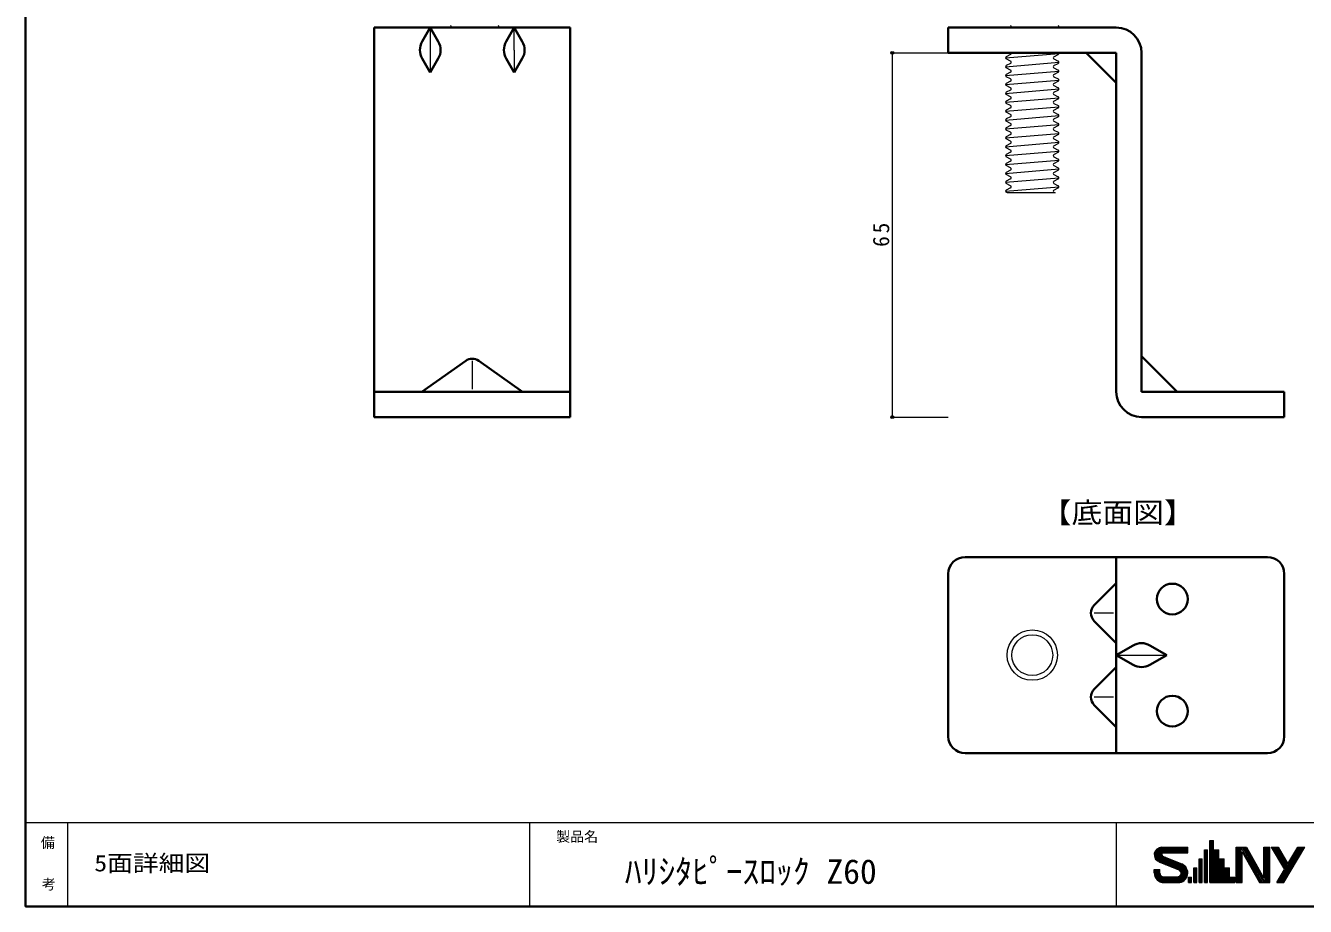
# Model space of a CAD drawing. Units: millimetres, scale not verified. Extents: x -405 to 405, y -286 to 286.
# Drawn here: x 15.5 to 244, y -286 to -128.8 of the extents above; entities that cross this region are included whole.
import ezdxf
from ezdxf.enums import TextEntityAlignment as Align

# ---------------------------------------------------------------- set-up
doc = ezdxf.new("R2010")
doc.units = ezdxf.units.MM
doc.header["$PDMODE"] = 32
doc.header["$PDSIZE"] = 0.5
for name, color, linetype, lineweight in [('1-1_本体', 7, 'Continuous', 35), ('1-2_ボルト', 4, 'Continuous', 18), ('1-8_寸法', 4, 'Continuous', 18), ('F-0_枠図面', 4, 'Continuous', 18)]:
    doc.layers.add(name, color=color, linetype=linetype, lineweight=lineweight)
doc.layers.add('F-2_文字１', color=7, linetype='Continuous')
doc.layers.add('F-3_文字２', color=7, linetype='Continuous')
doc.styles.add('ＭＳ ゴシック', font='')
doc.styles.get('ＭＳ ゴシック').set_extended_font_data('MS Gothic')

msp = doc.modelspace()

# ---------------------------------------------------------------- linework, layer by layer
at = {"layer": '1-1_本体'}
for p, q in [((77.75, -129.147), (112.75, -129.147)), ((86.307, -131.647), (87.75, -129.147)), ((89.193, -131.647), (87.75, -129.147)), ((101.307, -131.647), (102.75, -129.147)), ((104.193, -131.647), (102.75, -129.147)), ((112.75, -129.147), (112.75, -198.647)), ((210.25, -129.147), (180.25, -129.147)), ((86.307, -134.647), (87.75, -137.147)), ((89.193, -134.647), (87.75, -137.147)), ((101.307, -134.647), (102.75, -137.147)), ((104.193, -134.647), (102.75, -137.147)), ((204.886, -133.647), (210.25, -139.011)), ((210.25, -194.147), (210.25, -133.647)), ((214.75, -133.647), (214.75, -194.147)), ((94.095, -188.6), (86.25, -194.147)), ((96.405, -188.6), (104.25, -194.147)), ((214.75, -187.784), (221.114, -194.147)), ((77.75, -194.147), (112.75, -194.147)), ((240.25, -194.147), (214.75, -194.147)), ((240.25, -194.147), (240.25, -198.647)), ((214.75, -198.647), (240.25, -198.647)), ((237.25, -223.647), (183.25, -223.647)), ((210.25, -223.647), (210.25, -258.647)), ((180.25, -255.647), (180.25, -226.647)), ((206.3, -232.233), (210.25, -228.284)), ((240.25, -226.647), (240.25, -255.647)), ((206.3, -235.062), (210.25, -239.011)), ((213.25, -239.415), (210.25, -241.147)), ((216.25, -239.415), (219.25, -241.147)), ((213.25, -242.88), (210.25, -241.147)), ((216.25, -242.88), (219.25, -241.147)), ((206.3, -247.233), (210.25, -243.284)), ((206.3, -250.062), (210.25, -254.011)), ((237.25, -258.647), (183.25, -258.647))]:
    msp.add_line(p, q, dxfattribs=at)
at = {"layer": '1-1_本体', "color": 4, "lineweight": 18}
for p, q in [((87.75, -129.147), (87.75, -137.147)), ((102.75, -133.147), (102.75, -129.147)), ((102.75, -133.147), (102.75, -137.147)), ((95.25, -188.6), (95.25, -193.647)), ((209.75, -233.647), (206.3, -233.647)), ((210.25, -241.147), (219.25, -241.147)), ((209.75, -248.647), (206.3, -248.647))]:
    msp.add_line(p, q, dxfattribs=at)
at = {"layer": '1-1_本体'}
for points in [[(77.75, -129.147), (77.75, -198.647), (112.75, -198.647)], [(210.25, -133.647), (180.25, -133.647), (180.25, -129.147)]]:
    msp.add_lwpolyline(points, dxfattribs=at)
for centre in [(220.25, -231.147), (220.25, -251.147)]:
    msp.add_circle(centre, 2.75, dxfattribs=at)
for centre, radius, start, end in [((210.25, -133.647), 4.5, 0, 90), ((88.905, -133.147), 3, 150, 210), ((86.595, -133.147), 3, 330, 30), ((103.905, -133.147), 3, 150, 210), ((101.595, -133.147), 3, 330, 30), ((95.25, -190.233), 2, 54.73561, 125.26439), ((214.75, -194.147), 4.5, 180, 270), ((183.25, -226.647), 3, 90, 180), ((237.25, -226.647), 3, 0, 90), ((207.714, -233.647), 2, 135, 225), ((214.75, -242.014), 3, 60, 120), ((214.75, -240.281), 3, 240, 300), ((207.714, -248.647), 2, 135, 225), ((183.25, -255.647), 3, 180, 270), ((237.25, -255.647), 3, 270, 0)]:
    msp.add_arc(centre, radius, start, end, dxfattribs=at)
at = {"layer": '1-2_ボルト'}
for p, q in [((97.95, -129.147), (100.013, -128.976)), ((197.95, -129.147), (200.013, -128.976)), ((190.488, -134.532), (200.013, -133.738)), ((191.386, -133.932), (190.605, -134.338)), ((191.386, -135.132), (190.605, -134.725)), ((199.114, -134.338), (199.895, -133.932)), ((199.114, -134.725), (199.895, -135.132)), ((190.488, -136.119), (200.013, -135.326)), ((190.488, -137.707), (200.013, -136.913)), ((191.386, -135.519), (190.605, -135.926)), ((191.386, -136.72), (190.605, -136.313)), ((191.386, -137.107), (190.605, -137.513)), ((199.114, -135.926), (199.895, -135.519)), ((199.114, -136.313), (199.895, -136.72)), ((199.114, -137.513), (199.895, -137.107)), ((190.488, -139.294), (200.013, -138.501)), ((191.386, -138.307), (190.605, -137.9)), ((191.386, -138.694), (190.605, -139.101)), ((199.114, -137.9), (199.895, -138.307)), ((199.114, -139.101), (199.895, -138.694)), ((190.488, -140.882), (200.013, -140.088)), ((190.488, -142.469), (200.013, -141.676)), ((191.386, -139.895), (190.605, -139.488)), ((191.386, -140.282), (190.605, -140.688)), ((191.386, -141.482), (190.605, -141.075)), ((199.114, -139.488), (199.895, -139.895)), ((199.114, -140.688), (199.895, -140.282)), ((199.114, -141.075), (199.895, -141.482)), ((190.488, -144.057), (200.013, -143.263)), ((191.386, -141.869), (190.605, -142.276)), ((191.386, -143.07), (190.605, -142.663)), ((191.386, -143.457), (190.605, -143.863)), ((199.114, -142.276), (199.895, -141.869)), ((199.114, -142.663), (199.895, -143.07)), ((199.114, -143.863), (199.895, -143.457)), ((190.488, -145.644), (200.013, -144.851)), ((191.386, -144.657), (190.605, -144.25)), ((191.386, -145.044), (190.605, -145.451)), ((191.386, -146.245), (190.605, -145.838)), ((199.114, -144.25), (199.895, -144.657)), ((199.114, -145.451), (199.895, -145.044)), ((199.114, -145.838), (199.895, -146.245)), ((190.488, -147.232), (200.013, -146.438)), ((190.488, -148.819), (200.013, -148.026)), ((191.386, -146.632), (190.605, -147.038)), ((191.386, -147.832), (190.605, -147.425)), ((191.386, -148.219), (190.605, -148.626)), ((199.114, -147.038), (199.895, -146.632)), ((199.114, -147.425), (199.895, -147.832)), ((199.114, -148.626), (199.895, -148.219)), ((190.488, -150.407), (200.013, -149.613)), ((191.386, -149.42), (190.605, -149.013)), ((191.386, -149.807), (190.605, -150.213)), ((191.386, -151.007), (190.605, -150.6)), ((199.114, -149.013), (199.895, -149.42)), ((199.114, -150.213), (199.895, -149.807)), ((199.114, -150.6), (199.895, -151.007)), ((190.488, -151.994), (200.013, -151.201)), ((190.488, -153.582), (200.013, -152.788)), ((191.386, -151.394), (190.605, -151.801)), ((191.386, -152.595), (190.605, -152.188)), ((191.386, -152.982), (190.605, -153.388)), ((199.114, -151.801), (199.895, -151.394)), ((199.114, -152.188), (199.895, -152.595)), ((199.114, -153.388), (199.895, -152.982)), ((190.488, -155.169), (200.013, -154.376)), ((191.386, -154.182), (190.605, -153.775)), ((191.386, -154.569), (190.605, -154.976)), ((191.386, -155.77), (190.605, -155.363)), ((199.114, -153.775), (199.895, -154.182)), ((199.114, -154.976), (199.895, -154.569)), ((199.114, -155.363), (199.895, -155.77)), ((190.488, -156.757), (200.013, -155.963)), ((190.488, -158.344), (200.013, -157.551)), ((191.386, -156.157), (190.605, -156.563)), ((191.386, -157.357), (190.605, -156.95)), ((199.114, -156.563), (199.895, -156.157)), ((199.114, -156.95), (199.895, -157.357)), ((191.386, -157.744), (190.605, -158.151)), ((190.815, -158.647), (190.605, -158.538)), ((199.114, -158.151), (199.895, -157.744))]:
    msp.add_line(p, q, dxfattribs=at)
msp.add_lwpolyline([(199.114, -158.538), (199.324, -158.647), (190.815, -158.647)], dxfattribs=at)
for radius in [4.5, 3.641]:
    msp.add_circle((195.25, -241.147), radius, dxfattribs=at)
for centre, start, end in [((91.285, -128.976), 308.03348, 62.5), ((99.794, -128.976), 308.03348, 62.5), ((191.285, -128.976), 308.03348, 62.5), ((199.794, -128.976), 308.03348, 62.5), ((190.706, -134.532), 117.5, 242.5), ((191.285, -133.738), 297.5, 24.54287), ((199.215, -134.532), 117.5, 242.5), ((199.794, -133.738), 297.5, 24.54287), ((190.706, -136.119), 117.5, 242.5), ((191.285, -135.326), 297.5, 62.5), ((191.285, -136.913), 297.5, 62.5), ((199.215, -136.119), 117.5, 242.5), ((199.794, -135.326), 297.5, 62.5), ((199.794, -136.913), 297.5, 62.5), ((190.706, -137.707), 117.5, 242.5), ((190.706, -139.294), 117.5, 242.5), ((191.285, -138.501), 297.5, 62.5), ((199.215, -137.707), 117.5, 242.5), ((199.215, -139.294), 117.5, 242.5), ((199.794, -138.501), 297.5, 62.5), ((190.706, -140.882), 117.5, 242.5), ((191.285, -140.088), 297.5, 62.5), ((191.285, -141.676), 297.5, 62.5), ((199.215, -140.882), 117.5, 242.5), ((199.794, -140.088), 297.5, 62.5), ((199.794, -141.676), 297.5, 62.5), ((190.706, -142.469), 117.5, 242.5), ((190.706, -144.057), 117.5, 242.5), ((191.285, -143.263), 297.5, 62.5), ((199.215, -142.469), 117.5, 242.5), ((199.215, -144.057), 117.5, 242.5), ((199.794, -143.263), 297.5, 62.5), ((190.706, -145.644), 117.5, 242.5), ((191.285, -144.851), 297.5, 62.5), ((191.285, -146.438), 297.5, 62.5), ((199.215, -145.644), 117.5, 242.5), ((199.794, -144.851), 297.5, 62.5), ((199.794, -146.438), 297.5, 62.5), ((190.706, -147.232), 117.5, 242.5), ((191.285, -148.026), 297.5, 62.5), ((199.215, -147.232), 117.5, 242.5), ((199.794, -148.026), 297.5, 62.5), ((190.706, -148.819), 117.5, 242.5), ((190.706, -150.407), 117.5, 242.5), ((191.285, -149.613), 297.5, 62.5), ((199.215, -148.819), 117.5, 242.5), ((199.215, -150.407), 117.5, 242.5), ((199.794, -149.613), 297.5, 62.5), ((190.706, -151.994), 117.5, 242.5), ((191.285, -151.201), 297.5, 62.5), ((191.285, -152.788), 297.5, 62.5), ((199.215, -151.994), 117.5, 242.5), ((199.794, -151.201), 297.5, 62.5), ((199.794, -152.788), 297.5, 62.5), ((190.706, -153.582), 117.5, 242.5), ((190.706, -155.169), 117.5, 242.5), ((191.285, -154.376), 297.5, 62.5), ((199.215, -153.582), 117.5, 242.5), ((199.215, -155.169), 117.5, 242.5), ((199.794, -154.376), 297.5, 62.5), ((190.706, -156.757), 117.5, 242.5), ((191.285, -155.963), 297.5, 62.5), ((191.285, -157.551), 297.5, 62.5), ((199.215, -156.757), 117.5, 242.5), ((199.794, -155.963), 297.5, 62.5), ((199.794, -157.551), 297.5, 62.5), ((190.706, -158.344), 117.5, 242.5), ((199.215, -158.344), 117.5, 242.5)]:
    msp.add_arc(centre, 0.218, start, end, dxfattribs=at)
at = {"layer": '1-8_寸法'}
for p, q in [((170.25, -133.647), (170.25, -198.647)), ((170.25, -133.647), (180.25, -133.647)), ((170.25, -198.647), (180.25, -198.647))]:
    msp.add_line(p, q, dxfattribs=at)
for p in [(170.25, -133.647), (170.25, -198.647)]:
    msp.add_point(p, dxfattribs=at)
at = {"layer": 'F-0_枠図面'}
for p, q in [((15.5, -271), (405, -271)), ((23, -271), (23, -286)), ((105.5, -271), (105.5, -286)), ((210.25, -271), (210.25, -286)), ((217.074, -276.394), (223.013, -276.394)), ((217.156, -276.183), (223.013, -276.183)), ((217.285, -275.972), (223.013, -275.972)), ((217.48, -275.761), (223.013, -275.761)), ((217.807, -275.55), (223.013, -275.55)), ((218.35, -275.428), (223.013, -275.428)), ((218.608, -276.461), (223.013, -276.461)), ((223.013, -276.461), (223.013, -275.428)), ((226.01, -275.894), (226.555, -275.894)), ((226.01, -281.756), (226.01, -275.894)), ((226.221, -281.756), (226.221, -275.894)), ((226.432, -281.756), (226.432, -275.894)), ((226.555, -281.756), (226.555, -275.894)), ((226.976, -274.229), (227.576, -274.229)), ((226.976, -281.756), (226.976, -274.229)), ((227.187, -281.756), (227.187, -274.229)), ((227.398, -281.756), (227.398, -274.229)), ((227.576, -275.894), (227.576, -274.229)), ((227.576, -275.894), (228.542, -275.894)), ((227.609, -281.756), (227.609, -275.894)), ((227.82, -281.756), (227.82, -275.894)), ((228.031, -281.756), (228.031, -275.894)), ((228.242, -281.756), (228.242, -275.894)), ((228.453, -281.756), (228.453, -275.894)), ((228.542, -277.515), (228.542, -275.894)), ((231.672, -275.428), (233.504, -275.428)), ((231.672, -281.756), (231.672, -275.428)), ((231.883, -281.756), (231.883, -275.428)), ((232.094, -281.756), (232.094, -275.428)), ((232.305, -281.756), (232.305, -275.428)), ((232.51, -275.404), (236.078, -281.756)), ((232.516, -281.756), (232.516, -275.428)), ((232.738, -281.756), (232.738, -276.241)), ((232.738, -276.241), (235.836, -281.756)), ((232.766, -275.428), (236.319, -281.756)), ((233.008, -275.428), (236.562, -281.756)), ((233.25, -275.428), (236.718, -281.605)), ((233.504, -275.428), (236.602, -280.944)), ((236.602, -280.944), (236.602, -275.428)), ((236.602, -275.428), (237.668, -275.428)), ((236.824, -281.756), (236.824, -275.428)), ((237.035, -281.756), (237.035, -275.428)), ((237.246, -281.756), (237.246, -275.428)), ((237.457, -281.756), (237.457, -275.428)), ((237.668, -281.756), (237.668, -275.428)), ((237.901, -275.428), (239.14, -275.428)), ((237.901, -275.428), (240.278, -279.434)), ((238.146, -275.428), (240.53, -279.445)), ((238.391, -275.428), (240.653, -279.238)), ((238.637, -275.428), (240.776, -279.032)), ((238.882, -275.428), (240.898, -278.825)), ((239.14, -275.428), (240.898, -278.39)), ((239.158, -281.756), (242.914, -275.428)), ((239.403, -281.756), (243.16, -275.428)), ((239.649, -281.756), (243.405, -275.428)), ((239.894, -281.756), (243.65, -275.428)), ((240.139, -281.756), (243.896, -275.428)), ((240.898, -278.39), (242.656, -275.428)), ((242.656, -275.428), (243.896, -275.428)), ((217.018, -276.816), (218.359, -276.816)), ((217.029, -276.605), (218.387, -276.605)), ((217.041, -277.027), (218.572, -277.027)), ((217.098, -277.238), (219.08, -277.238)), ((217.196, -277.449), (219.588, -277.449)), ((217.345, -277.66), (220.097, -277.66)), ((217.574, -277.871), (220.605, -277.871)), ((217.851, -278.026), (221.384, -279.491)), ((217.985, -278.082), (221.114, -278.082)), ((218.493, -278.293), (221.622, -278.293)), ((218.525, -277.008), (221.945, -278.426)), ((219.002, -278.503), (222.107, -278.503)), ((219.51, -278.714), (222.412, -278.714)), ((225.045, -281.756), (225.045, -277.515)), ((225.045, -277.515), (225.588, -277.515)), ((225.256, -281.756), (225.256, -277.515)), ((225.466, -281.756), (225.466, -277.515)), ((225.588, -281.756), (225.588, -277.515)), ((228.542, -277.515), (229.508, -277.515)), ((228.664, -281.756), (228.664, -277.515)), ((228.875, -281.756), (228.875, -277.515)), ((229.086, -281.756), (229.086, -277.515)), ((229.297, -281.756), (229.297, -277.515)), ((229.508, -279.136), (229.508, -277.515)), ((217.018, -279.425), (218.05, -279.425)), ((217.018, -280.024), (217.018, -279.425)), ((217.019, -279.558), (218.051, -279.558)), ((217.019, -279.769), (218.051, -279.769)), ((217.019, -279.98), (218.051, -279.98)), ((217.026, -280.191), (218.064, -280.191)), ((217.059, -280.402), (218.146, -280.402)), ((217.121, -280.613), (218.348, -280.613)), ((217.213, -280.824), (222.818, -280.824)), ((217.343, -281.035), (222.688, -281.035)), ((218.05, -280.058), (218.05, -279.425)), ((218.716, -280.724), (221.25, -280.724)), ((220.019, -278.925), (222.619, -278.925)), ((220.527, -279.136), (222.767, -279.136)), ((221.036, -279.347), (222.875, -279.347)), ((221.52, -279.558), (222.949, -279.558)), ((221.54, -280.613), (222.91, -280.613)), ((221.725, -279.769), (222.994, -279.769)), ((221.733, -280.402), (222.971, -280.402)), ((221.804, -279.98), (223.012, -279.98)), ((221.806, -280.191), (223.005, -280.191)), ((223.113, -281.756), (223.113, -280.757)), ((223.113, -280.757), (223.657, -280.757)), ((223.289, -281.756), (223.289, -280.757)), ((223.5, -281.756), (223.5, -280.757)), ((223.657, -281.756), (223.657, -280.757)), ((224.079, -279.136), (224.623, -279.136)), ((224.079, -281.756), (224.079, -279.136)), ((224.29, -281.756), (224.29, -279.136)), ((224.501, -281.756), (224.501, -279.136)), ((224.623, -281.756), (224.623, -279.136)), ((229.508, -279.136), (230.473, -279.136)), ((229.508, -281.756), (229.508, -279.136)), ((229.719, -281.756), (229.719, -279.136)), ((229.929, -281.756), (229.929, -279.136)), ((230.14, -281.756), (230.14, -279.136)), ((230.351, -281.756), (230.351, -279.136)), ((230.473, -280.757), (230.473, -279.136)), ((230.473, -280.757), (231.439, -280.757)), ((230.562, -281.756), (230.562, -280.757)), ((230.773, -281.756), (230.773, -280.757)), ((230.984, -281.756), (230.984, -280.757)), ((231.195, -281.756), (231.195, -280.757)), ((231.406, -281.756), (231.406, -280.757)), ((231.439, -281.756), (231.439, -280.757)), ((238.9, -281.756), (240.278, -279.434)), ((217.522, -281.246), (222.51, -281.246)), ((217.776, -281.457), (222.255, -281.457)), ((218.202, -281.668), (221.829, -281.668)), ((218.75, -281.756), (221.425, -281.756)), ((223.113, -281.756), (223.657, -281.756)), ((224.079, -281.756), (224.623, -281.756)), ((225.045, -281.756), (225.588, -281.756)), ((226.01, -281.756), (226.555, -281.756)), ((226.976, -281.756), (231.439, -281.756)), ((231.672, -281.756), (232.738, -281.756)), ((235.836, -281.756), (237.668, -281.756)), ((238.9, -281.756), (240.139, -281.756))]:
    msp.add_line(p, q, dxfattribs=at)
at = {"layer": 'F-0_枠図面', "color": 7, "lineweight": 35}
msp.add_lwpolyline([(15.5, -11), (15.5, -286), (405, -286)], dxfattribs=at)
at = {"layer": 'F-0_枠図面'}
for centre, radius, start, end in [((218.368, -276.779), 1.35, 90.76968, 251.60579), ((218.634, -276.745), 0.284, 92.62549, 247.52919), ((221.282, -280.025), 1.731, 269.93188, 67.46921), ((218.75, -280.024), 1.732, 179.99979, 270.00009), ((218.716, -280.058), 0.666, 179.99979, 270.00009), ((221.182, -280.092), 0.632, 267.5421, 69.85329)]:
    msp.add_arc(centre, radius, start, end, dxfattribs=at)

# ---------------------------------------------------------------- texts
at = {"layer": '1-8_寸法', "color": 3, "style": 'ＭＳ ゴシック', "width": 1.1}
msp.add_text('【底面図】', height=3.666, dxfattribs=at).set_placement((196.75, -218.647), align=Align.BOTTOM_LEFT)
at = {"layer": '1-8_寸法', "color": 7, "insert": (169.75, -168.272), "char_height": 2.933, "attachment_point": 7, "rotation": 90, "style": 'ＭＳ ゴシック'}
msp.add_mtext('\\T1.27;\\W0.95;65', dxfattribs=at)
at = {"layer": 'F-2_文字１', "style": 'ＭＳ ゴシック'}
for s, p in [('備', (18.211, -276.087)), ('製品名', (110.227, -275.002)), ('考', (18.39, -283.51))]:
    msp.add_text(s, height=1.833, dxfattribs=at).set_placement(p, align=Align.BOTTOM_LEFT)
at = {"layer": 'F-3_文字２', "style": 'ＭＳ ゴシック', "width": 1.15}
msp.add_text('5面詳細図', height=2.933, dxfattribs=at).set_placement((27.764, -280.632), align=Align.BOTTOM_LEFT)
at = {"layer": 'F-3_文字２', "style": 'ＭＳ ゴシック'}
msp.add_text('ﾊﾘｼﾀﾋﾟｰｽﾛｯｸ Z60', height=4.399, dxfattribs=at).set_placement((122.501, -283.291), align=Align.BOTTOM_LEFT)

doc.saveas('drawing.dxf')
